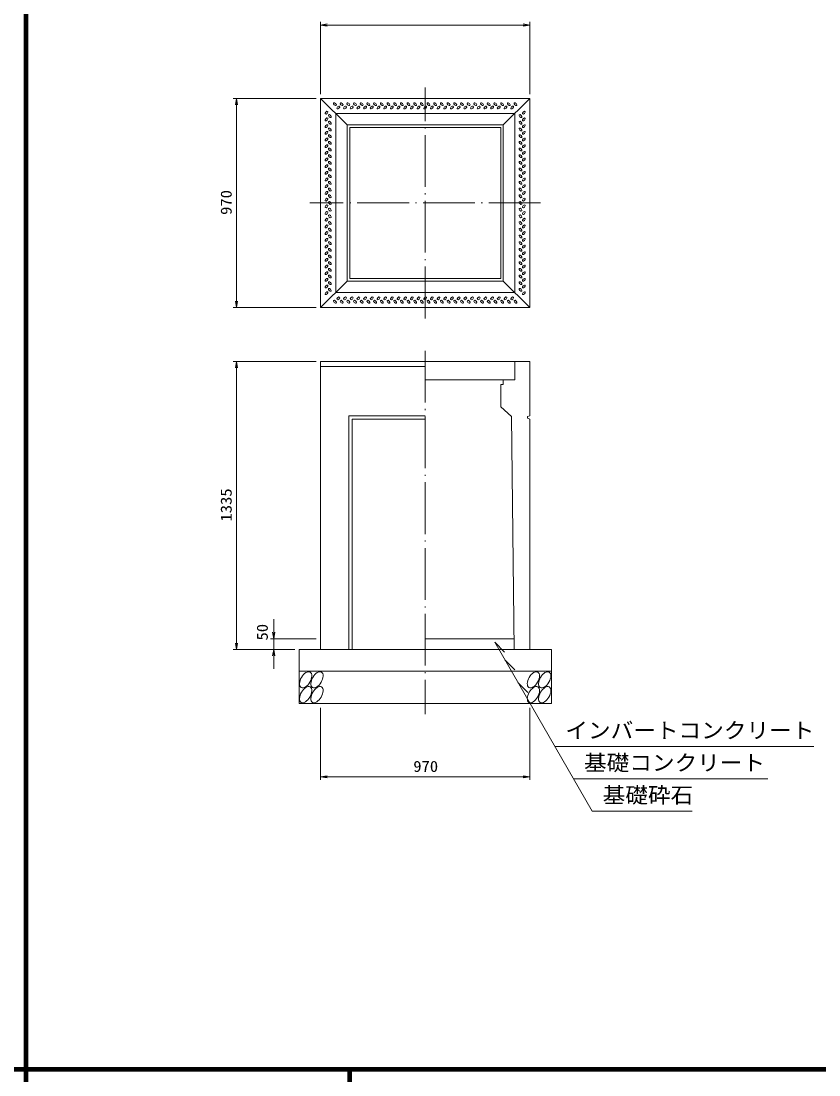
# Model space of a CAD drawing. Units: millimetres, scale not verified. Extents: x -8410 to 41710, y -74801 to 5940.
# Drawn here: x 12086 to 15786, y -58467 to -53582 of the extents above; entities that cross this region are included whole.
import ezdxf
from ezdxf.enums import TextEntityAlignment as Align

# ---------------------------------------------------------------- set-up
doc = ezdxf.new("R2010")
doc.units = ezdxf.units.MM
doc.header["$LTSCALE"] = 20
doc.linetypes.add('LONG_DASHED_DOTTED', pattern=[15.25, 12, -1.5, 0.25, -1.5])
for name, color, linetype, lineweight in [('0-0_グループ[0](0)-D-BMK(0)', 2, 'LONG_DASHED_DOTTED', 13), ('0-1_グループ[0](0)-D-STR(1)', 1, 'Continuous', 13), ('0-2_グループ[0](0)-D-STR-DIM(2)', 7, 'Continuous', 13), ('0-3_グループ[0](0)-D-STR-HTXT(3)', 7, 'Continuous', 13), ('0-5_グループ[0](0)-D-TTL(5)', 2, 'Continuous', 140)]:
    doc.layers.add(name, color=color, linetype=linetype, lineweight=lineweight)
doc.layers.add('0-4_グループ[0](0)-D-STR-TXT(4)', color=7, linetype='Continuous')
doc.styles.add('ＭＳ ゴシック', font='')
doc.styles.get('ＭＳ ゴシック').set_extended_font_data('MS Gothic')

msp = doc.modelspace()

# ---------------------------------------------------------------- linework, layer by layer
at = {"layer": '0-0_グループ[0](0)-D-BMK(0)'}
for p, q in [((13960, -54960), (13960, -53890)), ((14495, -54425), (13425, -54425)), ((13960, -55110), (13960, -56795))]:
    msp.add_line(p, q, dxfattribs=at)
at = {"layer": '0-1_グループ[0](0)-D-STR(1)'}
for p, q in [((13475, -53940), (14445, -53940)), ((13475, -54910), (13475, -53940)), ((13598, -54063), (13475, -53940)), ((14322, -54063), (14445, -53940)), ((14445, -53940), (14445, -54910)), ((13545, -54010), (14375, -54010)), ((13545, -54840), (13545, -54010)), ((14375, -54010), (14375, -54840)), ((13598, -54063), (14322, -54063)), ((13598, -54787), (13598, -54063)), ((13610, -54075), (14310, -54075)), ((13610, -54775), (13610, -54075)), ((14310, -54075), (14310, -54775)), ((14322, -54063), (14322, -54787)), ((13475, -54910), (13598, -54787)), ((14322, -54787), (13598, -54787)), ((14310, -54775), (13610, -54775)), ((14322, -54787), (14445, -54910)), ((14375, -54840), (13545, -54840)), ((14445, -54910), (13475, -54910)), ((14445, -55160), (13475, -55160)), ((13475, -55160), (13475, -56495)), ((13960, -55183.3), (13475, -55183.3)), ((14375, -55160), (14375, -55245)), ((14445, -55160), (14445, -55411.5)), ((14375, -55245), (13960, -55245)), ((14310, -55267), (14310, -55370)), ((13606.5, -55411.5), (13606.5, -56495)), ((13606.5, -55411.5), (13960, -55411.5)), ((13621.5, -55426.5), (13621.5, -56495)), ((13621.5, -55426.5), (13960, -55426.5)), ((14435, -55415), (14445, -55411.5)), ((14445, -55426.5), (14445, -56495)), ((14371.26, -56445), (13960, -56445)), ((14545, -56495), (13375, -56495)), ((13375, -56495), (13375, -56745)), ((14545, -56495), (14545, -56745)), ((14545, -56595), (13375, -56595)), ((14545, -56745), (13375, -56745))]:
    msp.add_line(p, q, dxfattribs=at)
for points in [[(14322, -55245), (14322, -55267), (14310, -55267)], [(14310, -55370), (14360, -55415), (14371.8, -56495)], [(14445, -55426.5), (14435, -55423), (14435, -55415)]]:
    msp.add_lwpolyline(points, dxfattribs=at)
for centre, major_axis, ratio in [((13541.5, -53967.25), (-6.01, 6.01), 0.529412), ((13557, -53982.75), (6.01, 6.01), 0.529412), ((13572.5, -53967.25), (-6.01, 6.01), 0.529412), ((13588, -53982.75), (6.01, 6.01), 0.529412), ((13603.5, -53967.25), (-6.01, 6.01), 0.529412), ((13619, -53982.75), (6.01, 6.01), 0.529412), ((13634.5, -53967.25), (-6.01, 6.01), 0.529412), ((13650, -53982.75), (6.01, 6.01), 0.529412), ((13665.5, -53967.25), (-6.01, 6.01), 0.529412), ((13681, -53982.75), (6.01, 6.01), 0.529412), ((13696.5, -53967.25), (-6.01, 6.01), 0.529412), ((13712, -53982.75), (6.01, 6.01), 0.529412), ((13727.5, -53967.25), (-6.01, 6.01), 0.529412), ((13743, -53982.75), (6.01, 6.01), 0.529412), ((13758.5, -53967.25), (-6.01, 6.01), 0.529412), ((13774, -53982.75), (6.01, 6.01), 0.529412), ((13789.5, -53967.25), (-6.01, 6.01), 0.529412), ((13805, -53982.75), (6.01, 6.01), 0.529412), ((13820.5, -53967.25), (-6.01, 6.01), 0.529412), ((13836, -53982.75), (6.01, 6.01), 0.529412), ((13851.5, -53967.25), (-6.01, 6.01), 0.529412), ((13867, -53982.75), (6.01, 6.01), 0.529412), ((13882.5, -53967.25), (-6.01, 6.01), 0.529412), ((13898, -53982.75), (6.01, 6.01), 0.529412), ((13913.5, -53967.25), (-6.01, 6.01), 0.529412), ((13929, -53982.75), (6.01, 6.01), 0.529412), ((13944.5, -53967.25), (-6.01, 6.01), 0.529412), ((13960, -53982.75), (6.01, 6.01), 0.529412), ((13975.5, -53967.25), (-6.01, 6.01), 0.529412), ((13991, -53982.75), (6.01, 6.01), 0.529412), ((14006.5, -53967.25), (-6.01, 6.01), 0.529412), ((14022, -53982.75), (6.01, 6.01), 0.529412), ((14037.5, -53967.25), (-6.01, 6.01), 0.529412), ((14053, -53982.75), (6.01, 6.01), 0.529412), ((14068.5, -53967.25), (-6.01, 6.01), 0.529412), ((14084, -53982.75), (6.01, 6.01), 0.529412), ((14099.5, -53967.25), (-6.01, 6.01), 0.529412), ((14115, -53982.75), (6.01, 6.01), 0.529412), ((14130.5, -53967.25), (-6.01, 6.01), 0.529412), ((14146, -53982.75), (6.01, 6.01), 0.529412), ((14161.5, -53967.25), (-6.01, 6.01), 0.529412), ((14177, -53982.75), (6.01, 6.01), 0.529412), ((14192.5, -53967.25), (-6.01, 6.01), 0.529412), ((14208, -53982.75), (6.01, 6.01), 0.529412), ((14223.5, -53967.25), (-6.01, 6.01), 0.529412), ((14239, -53982.75), (6.01, 6.01), 0.529412), ((14254.5, -53967.25), (-6.01, 6.01), 0.529412), ((14270, -53982.75), (6.01, 6.01), 0.529412), ((14285.5, -53967.25), (-6.01, 6.01), 0.529412), ((14301, -53982.75), (6.01, 6.01), 0.529412), ((14316.5, -53967.25), (-6.01, 6.01), 0.529412), ((14332, -53982.75), (6.01, 6.01), 0.529412), ((14347.5, -53967.25), (-6.01, 6.01), 0.529412), ((14363, -53982.75), (6.01, 6.01), 0.529412), ((14378.5, -53967.25), (-6.01, 6.01), 0.529412), ((13502.25, -54006.5), (-6.01, -6.01), 0.529412), ((13502.25, -54037.5), (-6.01, -6.01), 0.529412), ((13517.75, -54022), (-6.01, 6.01), 0.529412), ((14402.25, -54022), (6.01, -6.01), 0.529412), ((14417.75, -54006.5), (6.01, 6.01), 0.529412), ((14417.75, -54037.5), (6.01, 6.01), 0.529412), ((13502.25, -54068.5), (-6.01, -6.01), 0.529412), ((13517.75, -54053), (-6.01, 6.01), 0.529412), ((13517.75, -54084), (-6.01, 6.01), 0.529412), ((14402.25, -54053), (6.01, -6.01), 0.529412), ((14402.25, -54084), (6.01, -6.01), 0.529412), ((14417.75, -54068.5), (6.01, 6.01), 0.529412), ((13502.25, -54099.5), (-6.01, -6.01), 0.529412), ((13502.25, -54130.5), (-6.01, -6.01), 0.529412), ((13517.75, -54115), (-6.01, 6.01), 0.529412), ((14402.25, -54115), (6.01, -6.01), 0.529412), ((14417.75, -54099.5), (6.01, 6.01), 0.529412), ((14417.75, -54130.5), (6.01, 6.01), 0.529412), ((13502.25, -54161.5), (-6.01, -6.01), 0.529412), ((13517.75, -54146), (-6.01, 6.01), 0.529412), ((13517.75, -54177), (-6.01, 6.01), 0.529412), ((14402.25, -54146), (6.01, -6.01), 0.529412), ((14402.25, -54177), (6.01, -6.01), 0.529412), ((14417.75, -54161.5), (6.01, 6.01), 0.529412), ((13502.25, -54192.5), (-6.01, -6.01), 0.529412), ((13502.25, -54223.5), (-6.01, -6.01), 0.529412), ((13517.75, -54208), (-6.01, 6.01), 0.529412), ((14402.25, -54208), (6.01, -6.01), 0.529412), ((14417.75, -54192.5), (6.01, 6.01), 0.529412), ((14417.75, -54223.5), (6.01, 6.01), 0.529412), ((13502.25, -54254.5), (-6.01, -6.01), 0.529412), ((13502.25, -54285.5), (-6.01, -6.01), 0.529412), ((13517.75, -54239), (-6.01, 6.01), 0.529412), ((13517.75, -54270), (-6.01, 6.01), 0.529412), ((14402.25, -54239), (6.01, -6.01), 0.529412), ((14402.25, -54270), (6.01, -6.01), 0.529412), ((14417.75, -54254.5), (6.01, 6.01), 0.529412), ((14417.75, -54285.5), (6.01, 6.01), 0.529412), ((13502.25, -54316.5), (-6.01, -6.01), 0.529412), ((13517.75, -54301), (-6.01, 6.01), 0.529412), ((13517.75, -54332), (-6.01, 6.01), 0.529412), ((14402.25, -54301), (6.01, -6.01), 0.529412), ((14402.25, -54332), (6.01, -6.01), 0.529412), ((14417.75, -54316.5), (6.01, 6.01), 0.529412), ((13502.25, -54347.5), (-6.01, -6.01), 0.529412), ((13502.25, -54378.5), (-6.01, -6.01), 0.529412), ((13517.75, -54363), (-6.01, 6.01), 0.529412), ((14402.25, -54363), (6.01, -6.01), 0.529412), ((14417.75, -54347.5), (6.01, 6.01), 0.529412), ((14417.75, -54378.5), (6.01, 6.01), 0.529412), ((13502.25, -54409.5), (-6.01, -6.01), 0.529412), ((13517.75, -54394), (-6.01, 6.01), 0.529412), ((13517.75, -54425), (-6.01, 6.01), 0.529412), ((14402.25, -54394), (6.01, -6.01), 0.529412), ((14402.25, -54425), (6.01, -6.01), 0.529412), ((14417.75, -54409.5), (6.01, 6.01), 0.529412), ((13502.25, -54440.5), (-6.01, -6.01), 0.529412), ((13502.25, -54471.5), (-6.01, -6.01), 0.529412), ((13517.75, -54456), (-6.01, 6.01), 0.529412), ((14402.25, -54456), (6.01, -6.01), 0.529412), ((14417.75, -54440.5), (6.01, 6.01), 0.529412), ((14417.75, -54471.5), (6.01, 6.01), 0.529412), ((13502.25, -54502.5), (-6.01, -6.01), 0.529412), ((13517.75, -54487), (-6.01, 6.01), 0.529412), ((13517.75, -54518), (-6.01, 6.01), 0.529412), ((14402.25, -54487), (6.01, -6.01), 0.529412), ((14402.25, -54518), (6.01, -6.01), 0.529412), ((14417.75, -54502.5), (6.01, 6.01), 0.529412), ((13502.25, -54533.5), (-6.01, -6.01), 0.529412), ((13502.25, -54564.5), (-6.01, -6.01), 0.529412), ((13517.75, -54549), (-6.01, 6.01), 0.529412), ((13517.75, -54580), (-6.01, 6.01), 0.529412), ((14402.25, -54549), (6.01, -6.01), 0.529412), ((14402.25, -54580), (6.01, -6.01), 0.529412), ((14417.75, -54533.5), (6.01, 6.01), 0.529412), ((14417.75, -54564.5), (6.01, 6.01), 0.529412), ((13502.25, -54595.5), (-6.01, -6.01), 0.529412), ((13502.25, -54626.5), (-6.01, -6.01), 0.529412), ((13517.75, -54611), (-6.01, 6.01), 0.529412), ((14402.25, -54611), (6.01, -6.01), 0.529412), ((14417.75, -54595.5), (6.01, 6.01), 0.529412), ((14417.75, -54626.5), (6.01, 6.01), 0.529412), ((13502.25, -54657.5), (-6.01, -6.01), 0.529412), ((13517.75, -54642), (-6.01, 6.01), 0.529412), ((13517.75, -54673), (-6.01, 6.01), 0.529412), ((14402.25, -54642), (6.01, -6.01), 0.529412), ((14402.25, -54673), (6.01, -6.01), 0.529412), ((14417.75, -54657.5), (6.01, 6.01), 0.529412), ((13502.25, -54688.5), (-6.01, -6.01), 0.529412), ((13502.25, -54719.5), (-6.01, -6.01), 0.529412), ((13517.75, -54704), (-6.01, 6.01), 0.529412), ((14402.25, -54704), (6.01, -6.01), 0.529412), ((14417.75, -54688.5), (6.01, 6.01), 0.529412), ((14417.75, -54719.5), (6.01, 6.01), 0.529412), ((13502.25, -54750.5), (-6.01, -6.01), 0.529412), ((13517.75, -54735), (-6.01, 6.01), 0.529412), ((13517.75, -54766), (-6.01, 6.01), 0.529412), ((14402.25, -54735), (6.01, -6.01), 0.529412), ((14402.25, -54766), (6.01, -6.01), 0.529412), ((14417.75, -54750.5), (6.01, 6.01), 0.529412), ((13502.25, -54781.5), (-6.01, -6.01), 0.529412), ((13502.25, -54812.5), (-6.01, -6.01), 0.529412), ((13517.75, -54797), (-6.01, 6.01), 0.529412), ((14402.25, -54797), (6.01, -6.01), 0.529412), ((14417.75, -54781.5), (6.01, 6.01), 0.529412), ((14417.75, -54812.5), (6.01, 6.01), 0.529412), ((13502.25, -54843.5), (-6.01, -6.01), 0.529412), ((13517.75, -54828), (-6.01, 6.01), 0.529412), ((13557, -54867.25), (-6.01, -6.01), 0.529412), ((13588, -54867.25), (-6.01, -6.01), 0.529412), ((13619, -54867.25), (-6.01, -6.01), 0.529412), ((13650, -54867.25), (-6.01, -6.01), 0.529412), ((13681, -54867.25), (-6.01, -6.01), 0.529412), ((13712, -54867.25), (-6.01, -6.01), 0.529412), ((13743, -54867.25), (-6.01, -6.01), 0.529412), ((13774, -54867.25), (-6.01, -6.01), 0.529412), ((13805, -54867.25), (-6.01, -6.01), 0.529412), ((13836, -54867.25), (-6.01, -6.01), 0.529412), ((13867, -54867.25), (-6.01, -6.01), 0.529412), ((13898, -54867.25), (-6.01, -6.01), 0.529412), ((13929, -54867.25), (-6.01, -6.01), 0.529412), ((13960, -54867.25), (-6.01, -6.01), 0.529412), ((13991, -54867.25), (-6.01, -6.01), 0.529412), ((14022, -54867.25), (-6.01, -6.01), 0.529412), ((14053, -54867.25), (-6.01, -6.01), 0.529412), ((14084, -54867.25), (-6.01, -6.01), 0.529412), ((14115, -54867.25), (-6.01, -6.01), 0.529412), ((14146, -54867.25), (-6.01, -6.01), 0.529412), ((14177, -54867.25), (-6.01, -6.01), 0.529412), ((14208, -54867.25), (-6.01, -6.01), 0.529412), ((14239, -54867.25), (-6.01, -6.01), 0.529412), ((14270, -54867.25), (-6.01, -6.01), 0.529412), ((14301, -54867.25), (-6.01, -6.01), 0.529412), ((14332, -54867.25), (-6.01, -6.01), 0.529412), ((14363, -54867.25), (-6.01, -6.01), 0.529412), ((14402.25, -54828), (6.01, -6.01), 0.529412), ((14417.75, -54843.5), (6.01, 6.01), 0.529412), ((13541.5, -54882.75), (6.01, -6.01), 0.529412), ((13572.5, -54882.75), (6.01, -6.01), 0.529412), ((13603.5, -54882.75), (6.01, -6.01), 0.529412), ((13634.5, -54882.75), (6.01, -6.01), 0.529412), ((13665.5, -54882.75), (6.01, -6.01), 0.529412), ((13696.5, -54882.75), (6.01, -6.01), 0.529412), ((13727.5, -54882.75), (6.01, -6.01), 0.529412), ((13758.5, -54882.75), (6.01, -6.01), 0.529412), ((13789.5, -54882.75), (6.01, -6.01), 0.529412), ((13820.5, -54882.75), (6.01, -6.01), 0.529412), ((13851.5, -54882.75), (6.01, -6.01), 0.529412), ((13882.5, -54882.75), (6.01, -6.01), 0.529412), ((13913.5, -54882.75), (6.01, -6.01), 0.529412), ((13944.5, -54882.75), (6.01, -6.01), 0.529412), ((13975.5, -54882.75), (6.01, -6.01), 0.529412), ((14006.5, -54882.75), (6.01, -6.01), 0.529412), ((14037.5, -54882.75), (6.01, -6.01), 0.529412), ((14068.5, -54882.75), (6.01, -6.01), 0.529412), ((14099.5, -54882.75), (6.01, -6.01), 0.529412), ((14130.5, -54882.75), (6.01, -6.01), 0.529412), ((14161.5, -54882.75), (6.01, -6.01), 0.529412), ((14192.5, -54882.75), (6.01, -6.01), 0.529412), ((14223.5, -54882.75), (6.01, -6.01), 0.529412), ((14254.5, -54882.75), (6.01, -6.01), 0.529412), ((14285.5, -54882.75), (6.01, -6.01), 0.529412), ((14316.5, -54882.75), (6.01, -6.01), 0.529412), ((14347.5, -54882.75), (6.01, -6.01), 0.529412), ((14378.5, -54882.75), (6.01, -6.01), 0.529412), ((13405.65, -56635.5), (-20.62, -35.72), 0.545455), ((13458.15, -56635.5), (-20.62, -35.72), 0.545455), ((14461.65, -56635.5), (-20.62, -35.72), 0.545455), ((14514.15, -56635.5), (-20.62, -35.72), 0.545455), ((13405.65, -56704.5), (-20.62, -35.72), 0.545455), ((13458.15, -56704.5), (-20.62, -35.72), 0.545455), ((14461.65, -56704.5), (-20.62, -35.72), 0.545455), ((14514.15, -56704.5), (-20.62, -35.72), 0.545455)]:
    msp.add_ellipse(centre, major_axis=major_axis, ratio=ratio, dxfattribs=at)
at = {"layer": '0-2_グループ[0](0)-D-STR-DIM(2)'}
for p, q in [((13475, -53920), (13475, -53585)), ((14445, -53920), (14445, -53585)), ((13475, -53600), (14445, -53600)), ((13455, -53940), (13070, -53940)), ((13085, -54910), (13085, -53940)), ((13455, -54910), (13070, -54910)), ((13455, -55160), (13070, -55160)), ((13085, -56495), (13085, -55160)), ((13257.48, -56585), (13257.48, -56355)), ((13257.48, -56445), (13257.48, -56355)), ((13455, -56445), (13242.48, -56445)), ((13355, -56495), (13070, -56495)), ((13355, -56495), (13242.48, -56495)), ((13257.48, -56585), (13257.48, -56495)), ((13475, -56765), (13475, -57100)), ((14445, -56765), (14445, -57100)), ((13475, -57085), (14445, -57085))]:
    msp.add_line(p, q, dxfattribs=at)
for points in [[(13505, -53595), (13475, -53600), (13505, -53605)], [(14415, -53605), (14445, -53600), (14415, -53595)], [(13090, -53970), (13085, -53940), (13080, -53970)], [(13080, -54880), (13085, -54910), (13090, -54880)], [(13090, -55190), (13085, -55160), (13080, -55190)], [(13252.48, -56415), (13257.48, -56445), (13262.48, -56415)], [(13080, -56465), (13085, -56495), (13090, -56465)], [(13262.48, -56525), (13257.48, -56495), (13252.48, -56525)], [(13505, -57080), (13475, -57085), (13505, -57090)], [(14415, -57090), (14445, -57085), (14415, -57080)]]:
    msp.add_lwpolyline(points, dxfattribs=at)
at = {"layer": '0-3_グループ[0](0)-D-STR-HTXT(3)'}
for p, q in [((14282.18, -56461.82), (14734.35, -57245)), ((14282.18, -56461.82), (14327.94, -56507.58)), ((14329.39, -56543.59), (14375.15, -56589.35)), ((14390.07, -56648.68), (14435.82, -56694.43)), ((14561.15, -56945), (15761.75, -56945)), ((14647.75, -57095), (15549.21, -57095)), ((14734.35, -57245), (15198.55, -57245))]:
    msp.add_line(p, q, dxfattribs=at)
at = {"layer": '0-5_グループ[0](0)-D-TTL(5)'}
for p, q in [((12110, -58440), (12110, -42690)), ((12110, -74801.43), (12110, -47940)), ((8410, -58440), (34310, -58440)), ((8410, -58440), (34310, -58440))]:
    msp.add_line(p, q, dxfattribs=at)
msp.add_lwpolyline([(12110, -58640), (13610, -58640), (13610, -58440)], dxfattribs=at)

# ---------------------------------------------------------------- texts
at = {"layer": '0-2_グループ[0](0)-D-STR-DIM(2)', "style": 'ＭＳ ゴシック', "width": 1.1}
for s, p in [('970', (13078, -54480.3)), ('1335', (13078, -55901.7)), ('50', (13245.47, -56453.3))]:
    msp.add_text(s, height=51.32, rotation=90, dxfattribs=at).set_placement(p, align=Align.BOTTOM_LEFT)
msp.add_text('970', height=51.32, dxfattribs=at).set_placement((13904.7, -57078), align=Align.BOTTOM_LEFT)
at = {"layer": '0-4_グループ[0](0)-D-STR-TXT(4)', "style": 'ＭＳ ゴシック', "width": 1.05}
for s, p in [('インバートコンクリート', (14609.85, -56928.68)), ('基礎コンクリート', (14696.45, -57078.68)), ('基礎砕石', (14783.06, -57228.68))]:
    msp.add_text(s, height=73.31, dxfattribs=at).set_placement(p, align=Align.BOTTOM_LEFT)

doc.saveas('drawing.dxf')
